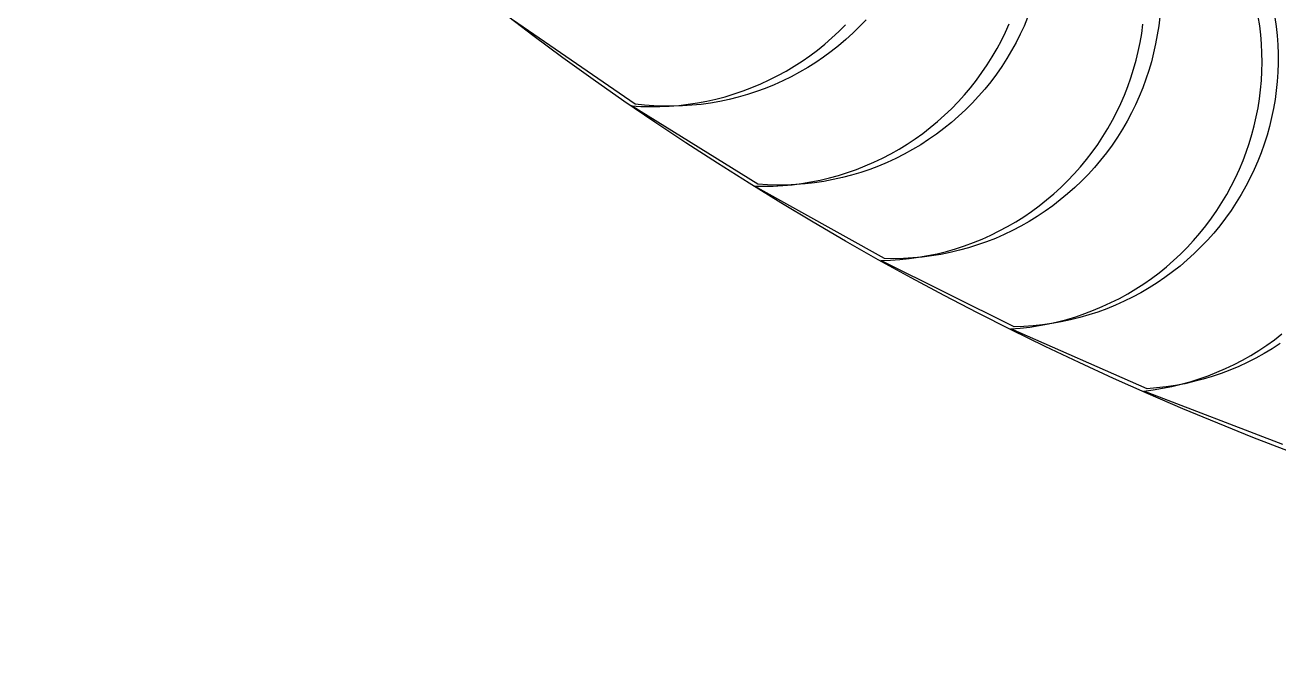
# Model space of a CAD drawing. Header units: metres. Extents: x -10.4 to 10.4, y -10.4 to 10.4.
# Drawn here: x -7.952 to -3.741, y -10.44 to -8.331 of the extents above; entities that cross this region are included whole.
import ezdxf

# ---------------------------------------------------------------- set-up
doc = ezdxf.new("R2010")
doc.units = ezdxf.units.M
doc.layers.add('SCAN_FOOTPRINTS', color=5, linetype='Continuous')
doc.layers.add('TANK_BOUNDARY', color=7, linetype='Continuous')

msp = doc.modelspace()

# ---------------------------------------------------------------- linework, layer by layer
at = {"layer": 'SCAN_FOOTPRINTS'}
for points in [[(-5.1271, -8.3127), (-5.1491, -8.3357), (-5.1718, -8.3579), (-5.1953, -8.3793), (-5.2195, -8.3999), (-5.2445, -8.4196), (-5.2701, -8.4384), (-5.2964, -8.4563), (-5.3233, -8.4732), (-5.3507, -8.4892), (-5.3788, -8.5042), (-5.4073, -8.5182), (-5.4363, -8.5312), (-5.4658, -8.5432), (-5.4956, -8.5541), (-5.5258, -8.5639), (-5.5564, -8.5727), (-5.5872, -8.5804), (-5.6183, -8.587), (-5.6496, -8.5925), (-5.6811, -8.5969), (-5.7127, -8.6002), (-5.7444, -8.6023), (-5.7762, -8.6033), (-5.808, -8.6033), (-5.8398, -8.602), (-5.8715, -8.5997), (-5.9031, -8.5963), (-6.3151, -8.313)], [(-4.5849, -8.3054), (-4.5969, -8.3338), (-4.6099, -8.3617), (-4.6238, -8.3892), (-4.6387, -8.4161), (-4.6544, -8.4426), (-4.6717, -8.4693), (-4.6898, -8.4954), (-4.7089, -8.5208), (-4.7289, -8.5455), (-4.7497, -8.5696), (-4.7713, -8.5928), (-4.7938, -8.6153), (-4.817, -8.637), (-4.841, -8.6579), (-4.8657, -8.6779), (-4.8911, -8.697), (-4.9172, -8.7152), (-4.9439, -8.7324), (-4.9712, -8.7487), (-4.999, -8.7641), (-5.0274, -8.7784), (-5.0562, -8.7918), (-5.0855, -8.8041), (-5.1152, -8.8153), (-5.1453, -8.8255), (-5.1758, -8.8347), (-5.2065, -8.8427), (-5.2376, -8.8497), (-5.2688, -8.8556), (-5.3002, -8.8603), (-5.3318, -8.864), (-5.3635, -8.8665), (-5.3952, -8.8679), (-5.427, -8.8682), (-5.4588, -8.8674), (-5.4905, -8.8654), (-5.9154, -8.6019), (-5.9154, -8.6019), (-5.8837, -8.6039), (-5.8519, -8.6047), (-5.8202, -8.6044), (-5.7884, -8.603), (-5.7567, -8.6005), (-5.7251, -8.5968), (-5.6937, -8.5921), (-5.6625, -8.5862), (-5.6315, -8.5792), (-5.6007, -8.5712), (-5.5703, -8.562), (-5.5402, -8.5518), (-5.5105, -8.5406), (-5.4811, -8.5282), (-5.4523, -8.5149), (-5.4239, -8.5006), (-5.3961, -8.4852), (-5.3688, -8.4689), (-5.3421, -8.4517), (-5.3161, -8.4335), (-5.2906, -8.4144), (-5.2659, -8.3944), (-5.2419, -8.3735), (-5.2187, -8.3518), (-5.1962, -8.3293)], [(-4.1412, -8.3027), (-4.1447, -8.3333), (-4.1493, -8.3637), (-4.1549, -8.394), (-4.1615, -8.4241), (-4.1692, -8.4539), (-4.1778, -8.4835), (-4.1875, -8.5127), (-4.1982, -8.5416), (-4.2098, -8.5701), (-4.2225, -8.5982), (-4.236, -8.6258), (-4.2506, -8.653), (-4.2665, -8.6805), (-4.2834, -8.7074), (-4.3013, -8.7337), (-4.32, -8.7593), (-4.3397, -8.7843), (-4.3602, -8.8086), (-4.3816, -8.8321), (-4.4038, -8.8549), (-4.4267, -8.8768), (-4.4505, -8.898), (-4.475, -8.9182), (-4.5001, -8.9377), (-4.526, -8.9562), (-4.5525, -8.9737), (-4.5795, -8.9904), (-4.6072, -9.006), (-4.6354, -9.0207), (-4.6641, -9.0344), (-4.6932, -9.0471), (-4.7228, -9.0587), (-4.7528, -9.0692), (-4.7831, -9.0788), (-4.8138, -9.0872), (-4.8447, -9.0945), (-4.8759, -9.1008), (-4.9073, -9.1059), (-4.9388, -9.1099), (-4.9704, -9.1128), (-5.0022, -9.1146), (-5.034, -9.1153), (-5.0657, -9.1148), (-5.5026, -8.8717), (-5.5026, -8.8717), (-5.4708, -8.8721), (-5.4391, -8.8715), (-5.4073, -8.8697), (-5.3757, -8.8668), (-5.3441, -8.8627), (-5.3128, -8.8576), (-5.2816, -8.8514), (-5.2507, -8.844), (-5.22, -8.8356), (-5.1897, -8.8261), (-5.1597, -8.8155), (-5.1301, -8.8039), (-5.101, -8.7913), (-5.0723, -8.7776), (-5.0441, -8.7629), (-5.0164, -8.7472), (-4.9894, -8.7306), (-4.9629, -8.713), (-4.937, -8.6945), (-4.9119, -8.6751), (-4.8874, -8.6548), (-4.8636, -8.6337), (-4.8407, -8.6117), (-4.8185, -8.589), (-4.7971, -8.5654), (-4.7766, -8.5412), (-4.7569, -8.5162), (-4.7381, -8.4905), (-4.7203, -8.4642), (-4.7034, -8.4373), (-4.6874, -8.4098), (-4.6729, -8.3826), (-4.6594, -8.355), (-4.6467, -8.3269)], [(-3.7542, -8.3048), (-3.75, -8.3353), (-3.7468, -8.3659), (-3.7446, -8.3966), (-3.7435, -8.4274), (-3.7435, -8.4582), (-3.7445, -8.489), (-3.7466, -8.5197), (-3.7497, -8.5503), (-3.7539, -8.5809), (-3.7591, -8.6112), (-3.7653, -8.6414), (-3.7726, -8.6713), (-3.7808, -8.7009), (-3.7901, -8.7303), (-3.8004, -8.7593), (-3.8117, -8.788), (-3.824, -8.8162), (-3.8372, -8.844), (-3.8518, -8.8723), (-3.8674, -8.8999), (-3.884, -8.9271), (-3.9015, -8.9536), (-3.92, -8.9794), (-3.9394, -9.0047), (-3.9596, -9.0292), (-3.9807, -9.053), (-4.0026, -9.076), (-4.0253, -9.0982), (-4.0488, -9.1196), (-4.073, -9.1402), (-4.098, -9.1599), (-4.1236, -9.1787), (-4.1499, -9.1966), (-4.1768, -9.2136), (-4.2042, -9.2296), (-4.2322, -9.2446), (-4.2608, -9.2586), (-4.2898, -9.2716), (-4.3192, -9.2836), (-4.3491, -9.2945), (-4.3793, -9.3044), (-4.4098, -9.3132), (-4.4407, -9.3209), (-4.4718, -9.3275), (-4.5031, -9.333), (-4.5345, -9.3374), (-4.5662, -9.3407), (-4.5979, -9.3428), (-4.6296, -9.3439), (-5.0775, -9.1216), (-5.0775, -9.1216), (-5.0458, -9.1206), (-5.014, -9.1184), (-4.9824, -9.1151), (-4.951, -9.1107), (-4.9196, -9.1052), (-4.8886, -9.0986), (-4.8577, -9.0909), (-4.8272, -9.0821), (-4.797, -9.0723), (-4.7671, -9.0613), (-4.7377, -9.0494), (-4.7087, -9.0364), (-4.6801, -9.0223), (-4.6521, -9.0073), (-4.6246, -8.9913), (-4.5978, -8.9744), (-4.5715, -8.9565), (-4.5459, -8.9377), (-4.5209, -8.9179), (-4.4967, -8.8974), (-4.4732, -8.876), (-4.4505, -8.8537), (-4.4286, -8.8307), (-4.4075, -8.8069), (-4.3873, -8.7824), (-4.3679, -8.7572), (-4.3494, -8.7313), (-4.3319, -8.7048), (-4.3153, -8.6777), (-4.2997, -8.65), (-4.2851, -8.6218), (-4.2719, -8.594), (-4.2596, -8.5657), (-4.2483, -8.5371), (-4.238, -8.508), (-4.2287, -8.4787), (-4.2204, -8.449), (-4.2132, -8.4191), (-4.2069, -8.389), (-4.2017, -8.3586), (-4.1976, -8.3281)], [(-3.737, -9.4005), (-3.7637, -9.4178), (-3.7909, -9.4341), (-3.8188, -9.4495), (-3.8471, -9.4638), (-3.876, -9.4772), (-3.9053, -9.4895), (-3.935, -9.5008), (-3.9651, -9.511), (-3.9955, -9.5202), (-4.0263, -9.5282), (-4.0573, -9.5352), (-4.0885, -9.5411), (-4.12, -9.5459), (-4.1515, -9.5495), (-4.1832, -9.5521), (-4.6411, -9.3512), (-4.6411, -9.3512), (-4.6094, -9.3487), (-4.5778, -9.345), (-4.5464, -9.3403), (-4.5152, -9.3344), (-4.4842, -9.3274), (-4.4534, -9.3193), (-4.423, -9.3102), (-4.3929, -9.2999), (-4.3632, -9.2887), (-4.3339, -9.2763), (-4.305, -9.263), (-4.2767, -9.2486), (-4.2488, -9.2333), (-4.2216, -9.217), (-4.1949, -9.1997), (-4.1688, -9.1815), (-4.1434, -9.1624), (-4.1187, -9.1424), (-4.0947, -9.1215), (-4.0715, -9.0998), (-4.0491, -9.0773), (-4.0274, -9.054), (-4.0066, -9.03), (-3.9867, -9.0052), (-3.9676, -8.9798), (-3.9495, -8.9537), (-3.9322, -8.927), (-3.916, -8.8997), (-3.9007, -8.8718), (-3.8864, -8.8434), (-3.8731, -8.8145), (-3.8612, -8.7861), (-3.8503, -8.7573), (-3.8404, -8.7282), (-3.8315, -8.6987), (-3.8236, -8.6689), (-3.8167, -8.6389), (-3.8109, -8.6087), (-3.8061, -8.5783), (-3.8023, -8.5477), (-3.7996, -8.517), (-3.7979, -8.4863), (-3.7973, -8.4555), (-3.7978, -8.4247), (-3.7993, -8.394), (-3.8018, -8.3633), (-3.8054, -8.3327), (-3.81, -8.3022)], [(-3.7275, -9.739), (-4.1943, -9.56), (-4.1943, -9.56), (-4.1628, -9.5559), (-4.1314, -9.5508), (-4.1003, -9.5445), (-4.0693, -9.5372), (-4.0387, -9.5288), (-4.0084, -9.5192), (-3.9784, -9.5087), (-3.9488, -9.497), (-3.9197, -9.4844), (-3.891, -9.4707), (-3.8628, -9.456), (-3.8351, -9.4403), (-3.8081, -9.4236), (-3.7816, -9.406), (-3.7557, -9.3875), (-3.7306, -9.3681)]]:
    msp.add_lwpolyline(points, dxfattribs=at)
at = {"layer": 'TANK_BOUNDARY'}
msp.add_circle((0, 0), 10.4396, dxfattribs=at)

doc.saveas('drawing.dxf')
